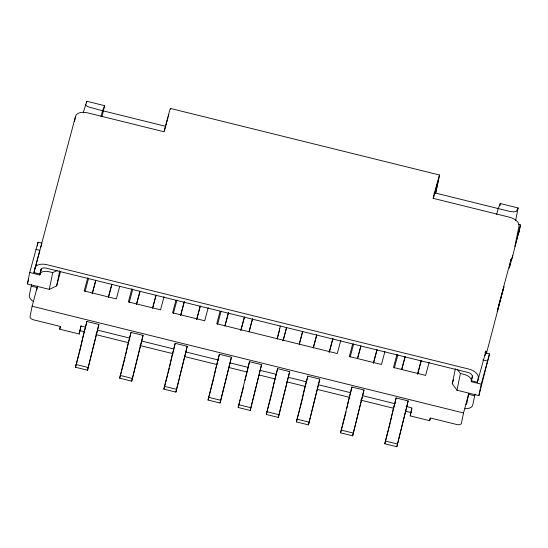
<?xml version="1.0" encoding="UTF-8"?>
<svg xmlns="http://www.w3.org/2000/svg" width="548" height="548" viewBox="0 0 548 548"><rect width="100%" height="100%" fill="white"/><g stroke="black" fill="none" stroke-linecap="round" stroke-linejoin="round"><path stroke-width="0.82" d="M279.514 328.69L279.501 330.396L277.178 339.068M280.076 325.937L280.062 327.642L277.103 338.678M168.9 114.792L168.709 115.012M60.41 271.877L56.643 285.905L49.293 289.365L27.4 283.953L29.729 272.493L38.024 242.23L41.888 243.189M37.264 245.956L38.024 242.23M31.62 284.474L29.318 295.256A10.35 5.836 15 0 0 33.332 301.462M41.463 268.445L39.963 274.062L33.935 272.568L75.542 116.368A11.179 6.309 15 0 1 87.646 112.867L163.968 131.746L168.839 113.587A12.419 0.356 -76.1 0 1 170.366 109.121M37.442 286.433L32.133 306.243L30.03 316.552A4.137 2.336 15 0 0 33.586 319.84L60.294 326.444L59.732 329.197L79.213 334.013L81.083 325.902M36.702 290.084L37.641 285.967M29.729 272.493L39.771 274.973L39.915 274.288A8.275 4.665 15 0 1 48.868 271.692L52.697 272.637L57.108 270.561M39.963 274.062L40.847 269.705A4.966 2.802 15 0 1 46.224 268.15L467.985 372.469A4.966 2.802 15 0 1 472.246 376.414L471.362 380.771A8.289 4.679 15 0 1 471.314 380.997L471.17 381.682L481.213 384.169L478.884 395.629L456.991 390.21L452.299 383.771L455.361 368.715M74.549 121.266L75.542 116.368M86.426 102.921L86.762 101.264L104.641 105.682L102.017 116.731M49.293 289.365L52.697 272.637M56.643 285.905L59.705 270.849M79.213 334.013L80.851 325.992L85.824 327.225M75.487 367.256L86.831 321.457L98.887 324.437L87.536 370.236L75.487 367.256L79.083 353.85M81.59 343.555L83.015 336.554M86.413 323.519L86.831 321.457M87.536 370.236L98.887 324.437M119.669 378.182L131.02 332.383L143.069 335.369L131.719 381.161L119.669 378.182L123.478 363.988M125.944 353.652L127.424 346.541M131.02 332.383L127.547 346.014M131.719 381.161L143.069 335.369M163.852 389.114L175.202 343.315L187.252 346.295L175.901 392.094L163.852 389.114L167.661 374.921M175.202 343.315L171.867 356.433M175.901 392.094L187.252 346.295M208.041 400.04L219.385 354.241L231.434 357.228L220.091 403.02L208.041 400.04L213.412 379.606M214.145 376.339L215.672 368.9M219.385 354.241L216.392 366.071M220.091 403.02L231.434 357.228M238.168 407.493L249.511 361.694L261.56 364.673L250.217 410.473L238.168 407.493L243.538 387.059M244.942 380.47L249.511 361.694M250.217 410.473L261.56 364.673M266.28 414.446L277.631 368.653L289.68 371.633L278.329 417.425L266.28 414.446L270.945 396.923M272.383 390.745L273.74 384.1M277.631 368.653L273.815 383.744M278.329 417.425L289.68 371.633M296.406 421.898L307.757 376.099L319.806 379.086L308.456 424.878L296.406 421.898L300.003 408.493M302.51 398.197L303.866 391.553M307.339 378.168L307.757 376.099M308.456 424.878L319.806 379.086M340.589 432.831L351.939 387.032L363.988 390.012L352.645 435.811L340.589 432.831L346.096 411.829M346.863 408.294L348.227 401.684M351.939 387.032L348.946 398.862M352.645 435.811L363.988 390.012M433.9 193.129L435.557 193.54L438.058 181.025L433.276 198.451M384.778 443.757L396.122 397.958L408.171 400.944L396.827 446.736L384.778 443.757L388.58 429.564M392.067 414.24L390.621 421.254M395.567 400.711L396.122 397.958M396.827 446.736L408.171 400.944M430.344 418.227L429.68 420.7L410.199 415.884L411.829 407.863L406.02 406.424M410.199 415.884L411.897 408.575M429.68 420.7L430.235 417.953L456.95 424.563A4.137 2.336 15 0 0 461.43 423.262L463.533 412.952L468.841 393.142M456.991 390.21L460.395 373.483L457.58 369.619M499.831 205.808L500.29 203.548L518.161 207.973L515.627 220.433M475.068 394.163L472.766 404.945A10.35 5.836 15 0 1 465.067 408.698M460.395 373.483L464.211 374.428A8.282 4.672 15 0 1 471.349 380.764L477.383 382.257L478.274 377.901A11.179 6.309 15 0 0 468.684 369.037L46.923 264.711A11.179 6.309 15 0 0 34.819 268.212M485.042 355.659L485.994 350.98L477.383 382.257M484.877 352.761L489.508 353.912L478.884 395.629M511.613 259.122A10.35 5.836 15 0 0 512.257 257.724L512.675 255.663L509.311 268.068L511.099 259.115L510.942 259.588L498.707 305.195L497.242 311.49L503.968 286.673L486.432 353.501M512.257 257.724L520.6 225.002L518.34 224.44M125.519 355.679L125.773 354.481M169.702 366.612L171.736 356.947M392.231 413.411L392.656 411.589M80.994 346.254L81.337 344.754M213.542 379.038L213.884 377.538M272.13 391.943L271.096 396.334M303.941 391.197L304.414 389.224M302.256 399.396L301.222 403.787M83.118 336.109L86.276 324.204M80.857 346.816L79.857 350.891M124.773 358.878L125.177 357.18M169.359 368.112L168.668 370.996M390.012 423.892L390.286 422.755M124.629 359.474L123.896 362.406M215.789 368.4L216.172 366.9M348.343 401.184L348.727 399.684M389.443 426.234L389.881 424.453M168.078 373.332L168.517 371.592M300.777 405.541L301.071 404.376M388.998 427.981L389.292 426.817M79.296 353.063L79.707 351.474M300.215 407.705L300.633 406.123M392.786 411.082L395.341 401.533M27.4 283.953L28.729 279.001M33.935 272.568L39.744 250.902M83.296 112.539L86.762 101.264M39.771 274.973L41.319 269.198M100.996 116.505L102.544 110.73L104.641 105.682M59.732 329.197L60.396 326.718M87.742 277.754L84.2 290.961L116.334 298.907L119.656 286.529M85.063 291.461L88.605 278.254M92.119 293.755L95.742 280.261M92.413 293.331L95.393 282.213M108.401 296.941L111.806 284.234M108.477 297.304L111.463 286.186A19.454 0.555 -76.1 0 0 111.956 284.316M164.373 131.054L167.914 117.847M131.924 288.686L128.383 301.893L160.516 309.839L164.058 296.632M129.246 302.393L132.787 289.186M136.308 304.688L139.925 291.187M136.596 304.263L139.363 293.94M152.584 307.866L155.995 295.16M152.666 308.236L155.646 297.119A19.454 0.555 -76.1 0 0 156.146 295.242M175.887 300.441L172.572 312.819L204.705 320.765L208.247 307.565M173.428 313.319L176.97 300.112M180.491 315.614L184.32 301.325M180.778 315.189L183.765 304.072A19.454 0.555 -76.1 0 0 184.258 302.201M196.554 319.594L200.178 306.092M196.848 319.162L199.828 308.045A19.454 0.555 -76.1 0 0 200.328 306.174M220.07 311.367L216.755 323.752L337.253 353.556L340.794 340.349M217.611 324.252L221.152 311.045M224.886 325.752L228.509 312.25M224.968 326.122L227.735 315.799M240.743 330.519L244.36 317.018M241.031 330.095L244.018 318.977A19.454 0.555 -76.1 0 0 244.511 317.1M249.004 331.656L252.532 318.498M249.107 331.937L252.409 319.607M282.926 340.918L284.474 335.143A54.848 1.569 -76.1 0 0 286.268 328.382M283.248 340.37L283.912 337.897A59.814 1.713 -76.1 0 0 286.686 327.403M299.215 344.069L300.544 339.116A54.848 1.569 -76.1 0 0 302.332 332.355M299.318 344.343L299.982 341.87A59.814 1.713 -76.1 0 0 302.749 331.376M313.257 347.61L316.662 334.903M313.333 347.98L316.319 336.862A19.454 0.555 -76.1 0 0 316.812 334.986M304.537 388.758L307.195 378.853M329.108 352.378L332.944 338.089M329.403 351.953L332.383 340.835A19.454 0.555 -76.1 0 0 332.883 338.959M352.624 344.158L349.309 356.536L381.442 364.482L384.984 351.282M350.165 357.036L353.707 343.829M357.44 358.536L360.844 345.836M357.734 358.111L360.502 347.788A19.454 0.555 -76.1 0 0 360.831 346.555M373.291 363.31L376.914 349.809M373.585 362.879L376.565 351.768A19.454 0.555 -76.1 0 0 377.065 349.891M435.557 193.54L439.215 177.127A12.419 0.356 -76.1 0 0 437.962 180.155L433.091 198.314L509.407 217.193A11.179 6.309 15 0 1 518.997 226.057L514.846 246.456L520.6 225.002M397.033 354.261L393.491 367.468L425.625 375.414L429.166 362.207M394.348 367.968L397.889 354.762M401.622 369.468L405.034 356.762M401.705 369.838L404.684 358.721M417.48 374.236L421.097 360.735M417.768 373.811L420.754 362.694A19.454 0.555 -76.1 0 0 421.248 360.817M496.646 214.371L498.194 208.596L500.29 203.548M452.299 383.771L453.401 379.648M471.575 379.963L472.65 375.955M481.213 384.169L489.508 353.912M168.14 117.025L168.455 115.861M40.668 247.696L41.84 243.696M518.161 207.973L516.23 211.535L513.558 211.843L509.339 211.323L435.352 193.019M170.435 108.449L439.558 175.018M102.544 110.73L88.872 107.059L86.406 105.757L85.509 104.291M103.565 110.956L165.777 126.341M35.928 249.388L39.792 250.34M482.781 359.913L487.412 361.064M31.181 286.09L37.209 287.584M474.637 395.779L468.609 394.286L466.745 403.458A4.137 2.336 15 0 1 465.971 404.472M32.133 306.243L463.533 412.952M97.441 330.095L129.787 338.102M141.405 340.972L173.757 348.973M185.368 351.85L218.549 360.057M230.16 362.927L248.415 367.441M260.026 370.311L276.617 374.421M288.227 377.291L306.476 381.805M318.093 384.675L350.446 392.676M362.886 395.759L395.238 403.76M80.104 330.711L84.248 331.739M95.859 334.609L128.211 342.616M139.829 345.487L173.01 353.693M184.621 356.57L216.974 364.571M228.585 367.441L246.833 371.955M259.279 375.031L275.041 378.935M286.652 381.805L305.729 386.525M317.347 389.395L349.699 397.403M360.481 400.067L393.663 408.274M405.273 411.144L411.082 412.582M76.042 364.502L88.098 367.482M120.231 375.435L132.28 378.415M164.414 386.361L176.463 389.34M208.596 397.293L220.645 400.273M238.723 404.746L250.772 407.726M266.842 411.699L278.891 414.678M296.968 419.151L309.017 422.131M341.151 430.077L353.2 433.057M385.333 441.01L397.389 443.99M519.251 231.646A10.35 5.836 15 0 1 518.607 233.044M140.076 291.269A19.454 0.555 -76.1 0 1 139.576 293.146M405.184 356.844A19.454 0.555 -76.1 0 1 404.849 358.111M228.448 313.127A19.454 0.555 -76.1 0 1 227.947 315.004"/></g></svg>
